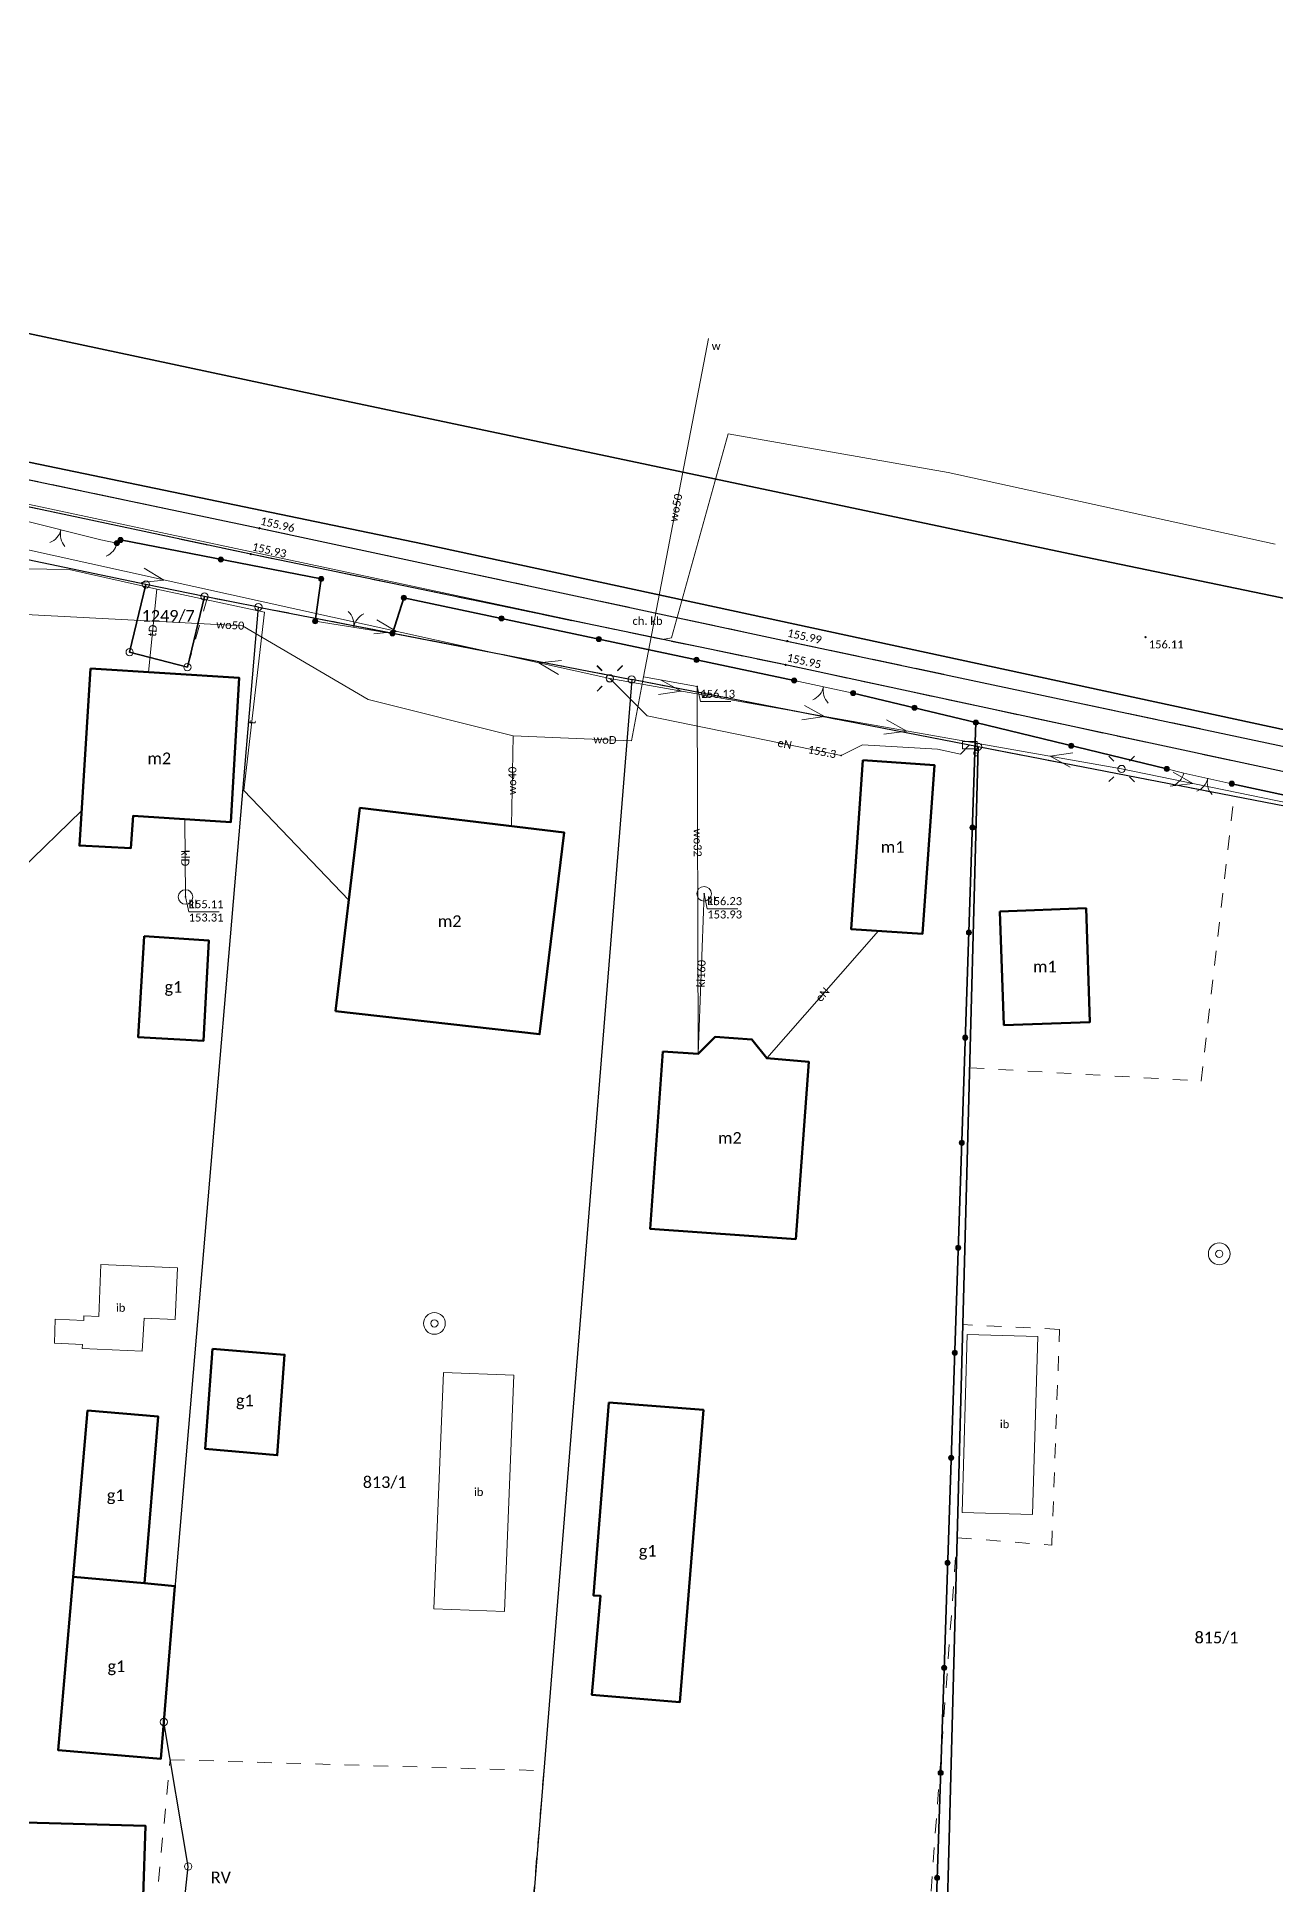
# Model space of a CAD drawing. Header units: metres. Extents: x 0 to 8431248, y 0 to 5724257.
# Drawn here: x 8430848.9 to 8430934, y 5724053.5 to 5724180.5 of the extents above; entities that cross this region are included whole.
import ezdxf

# ---------------------------------------------------------------- set-up
doc = ezdxf.new("R2010")
doc.units = ezdxf.units.M
for name, pattern in [('EGKK', [8, 3, -1, 3, -1]), ('EGUG', [4, 1, -1, 1, -1]), ('OTKC', [6, 2, -1, 2, -1]), ('OTKJ', [8, 3, -1, 3, -1])]:
    doc.linetypes.add(name, pattern=pattern)
for name, color, linetype, true_color in [('EGB_Budynek_powierzchnia-budynek naziemny EGBU', 7, 'Continuous', 0x000000), ('EGB_Budynek_powierzchnia_0_etykiety', 7, 'Continuous', 0x000000), ('EGB_DzialkaEwidencyjna_powierzchnia-działka ewidencyjna EGDE', 7, 'Continuous', 0x000000), ('EGB_DzialkaEwidencyjna_powierzchnia_0_etykiety', 7, 'Continuous', 0x000000), ('EGB_KonturKlasyfikacyjny_powierzchnia-kontur klasyfikacyjny EGKK', 7, 'Continuous', 0x24bc24), ('EGB_KonturKlasyfikacyjny_powierzchnia_2407460_etykiety', 7, 'Continuous', 0x24bc24), ('EGB_KonturUzytkuGruntowego_powierzchnia-kontur użytku gruntowego EGUG', 7, 'Continuous', 0x008000), ('EGB_PunktGraniczny_punkt-stabilizowany trwale EGPG_A', 7, 'Continuous', 0xffffff), ('GES_PrzewodElektroenergetyczny_linia-przewód elektroenergetyczny SUEP-n', 7, 'Continuous', 0xff0000), ('GES_PrzewodElektroenergetyczny_linia-przewód elektroenergetyczny SUEP-podziemny', 7, 'Continuous', 0xff0000), ('GES_PrzewodElektroenergetyczny_linia_16711680_etykiety', 7, 'Continuous', 0xff0000), ('GES_PrzewodKanalizacyjny_linia-przewód kanalizacyjny SUKP', 7, 'Continuous', 0x803300), ('GES_PrzewodKanalizacyjny_linia_8401664_etykiety', 7, 'Continuous', 0x803300), ('GES_PrzewodTelekomunikacyjny_linia-przewód telekomunikacyjny SUTP', 7, 'Continuous', 0xff9100), ('GES_PrzewodTelekomunikacyjny_linia_16748800_etykiety', 7, 'Continuous', 0xff9100), ('GES_PrzewodWodociagowy_linia-przewód wodociągowy SUWP', 7, 'Continuous', 0x0000ff), ('GES_PrzewodWodociagowy_linia_255_etykiety', 7, 'Continuous', 0x0000ff), ('GES_Rzedna_punkt-odnośnik', 7, 'Continuous', 0x000000), ('GES_Rzedna_punkt_16711680_etykiety', 7, 'Continuous', 0xff0000), ('GES_Rzedna_punkt_255_etykiety', 7, 'Continuous', 0x0000ff), ('GES_Rzedna_punkt_8401664_etykiety', 7, 'Continuous', 0x803300), ('GES_UrzadzeniaSiecElektroenergetyczna_punkt-latarnia SUEO', 7, 'Continuous', 0xff0000), ('GES_UrzadzeniaSiecElektroenergetyczna_punkt-szafa elektroenergetyczna lub kontener SUES', 7, 'Continuous', 0xffffff), ('GES_UrzadzeniaSiecElektroenergetyczna_punkt_16711680_etykiety', 7, 'Continuous', 0xff0000), ('GES_UrzadzeniaSiecKanalizacyjna_punkt-osadnik szambo SUKM', 7, 'Continuous', 0xffffff), ('GES_UrzadzeniaSiecKanalizacyjna_punkt_8401664_etykiety', 7, 'Continuous', 0x803300), ('GES_UrzadzeniaSiecWodociagowa_punkt-studnia zwykła SUWS', 7, 'Continuous', 0xffffff), ('GES_UrzadzeniaSiecWodociagowa_punkt-zasuwa lub zawór SUWW', 7, 'Continuous', 0x0000ff), ('GES_UrzadzeniaSiecWodociagowa_punkt_255_etykiety', 7, 'Continuous', 0x0000ff), ('OT_Budowle_powierzchnia-inna budowla OTDI', 7, 'Continuous', 0x000000), ('OT_Budowle_powierzchnia_0_etykiety', 7, 'Continuous', 0x000000), ('OT_Komunikacja_linia-krawężnik OTKK', 7, 'Continuous', 0x000000), ('OT_Komunikacja_powierzchnia-chodnik OTKC', 7, 'Continuous', 0x000000), ('OT_Komunikacja_powierzchnia-jezdnia OTKJ', 7, 'Continuous', 0x000000), ('OT_Komunikacja_powierzchnia-odnośnik', 7, 'Continuous', 0x000000), ('OT_Komunikacja_powierzchnia_0_etykiety', 7, 'Continuous', 0x000000), ('OT_Ogrodzenia_linia-brama OTOB', 7, 'Continuous', 0x0a0a09), ('OT_Ogrodzenia_linia-furtka OTOF', 7, 'Continuous', 0x0a0a09), ('OT_Ogrodzenia_linia-ogrodzenie trwałe OTOO', 7, 'Continuous', 0x0a0a09), ('OT_Rzedna_punkt-pikieta sztuczna OTRS', 7, 'Continuous', 0x000000), ('OT_Rzedna_punkt_0_etykiety', 7, 'Continuous', 0x000000)]:
    doc.layers.add(name, color=color, linetype=linetype, true_color=true_color)
doc.styles.add('Style-Calibri', font='calibri.ttf')

# ---------------------------------------------------------------- blocks, each defined once
blk = doc.blocks.new('EGBP04_2a0')
at = {"linetype": 'Continuous', "lineweight": 13}
blk.add_circle((0, 0), 0.5, dxfattribs=at)
blk = doc.blocks.new('egpg_a')
blk.add_blockref('EGBP04_2a0', (0, 0))
blk = doc.blocks.new('suep-n')
at = {"color": 1, "lineweight": 18}
for p in [(-3, 1), (-3, -1)]:
    blk.add_line(p, (0, 0), dxfattribs=at)
blk = doc.blocks.new('sues')
at = {"color": 1, "lineweight": 13, "true_color": 0xff0000}
blk.add_3dface([(-0.965192, -0.512362), (1.034808, -0.512362), (1.034808, 0.487638), (-0.965192, 0.487638)], dxfattribs=at)
blk = doc.blocks.new('SUSM010')
at = {"linetype": 'Continuous', "lineweight": 13, "flags": 128}
for points in [[(-1.06, 1.06), (-1.76, 1.76)], [(1.76, 1.76), (1.06, 1.06)], [(-1.74, -1.74), (-1.06, -1.06)], [(1.06, -1.06), (1.76, -1.76)]]:
    blk.add_lwpolyline(points, dxfattribs=at)
at = {"linetype": 'Continuous', "lineweight": 13}
blk.add_circle((0, 0), 0.5, dxfattribs=at)
blk = doc.blocks.new('sueo')
blk.add_blockref('SUSM010', (0, 0))
blk = doc.blocks.new('sukm')
at = {"color": 36, "lineweight": 13, "true_color": 0x803300}
blk.add_circle((0, 0), 1, dxfattribs=at)
blk = doc.blocks.new('suww')
at = {"true_color": 0x0000ff}
h = blk.add_hatch(color=5, dxfattribs=at)
edge = h.paths.add_edge_path()
edge.add_arc((0, 0), 0.4, 0, 360)
blk = doc.blocks.new('suws')
at = {"color": 5, "linetype": 'Continuous', "lineweight": 13, "true_color": 0x0000ff}
for radius in [1.5, 0.5]:
    blk.add_circle((0, 0), radius, dxfattribs=at)
blk = doc.blocks.new('otoo')
at = {"lineweight": 18, "transparency": 16777216}
h = blk.add_hatch(color=256, dxfattribs=at)
h.dxf.hatch_style = 1
h.paths.add_polyline_path([(0.35, 0, 1), (-0.35, 0, 1)])
at = {"lineweight": 18}
blk.add_circle((0, 0), 0.35, dxfattribs=at)
blk = doc.blocks.new('otob')
at = {"lineweight": 18}
for centre, start, end in [((-2.5, 0), 0, 55.2822), ((2.5, 0), 124.7178, 180)]:
    blk.add_arc(centre, 2.5, start, end, dxfattribs=at)
blk = doc.blocks.new('otof')
at = {"lineweight": 18}
blk.add_arc((2.5, 0), 2.5, 124.7178, 180, dxfattribs=at)
blk = doc.blocks.new('otrs')
at = {"linetype": 'Continuous', "lineweight": 13}
blk.add_hatch(color=256, dxfattribs=at).paths.add_polyline_path([(0, -0.09, 1), (0, 0.09, 1)])
blk.add_circle((0, 0), 0.0906, dxfattribs=at)

msp = doc.modelspace()

# ---------------------------------------------------------------- linework, layer by layer
at = {"layer": 'EGB_Budynek_powierzchnia-budynek naziemny EGBU', "lineweight": 50}
for points in [[(8430852.57, 5724137.05), (8430862.8, 5724136.41), (8430862.22, 5724126.5), (8430855.5, 5724126.92), (8430855.34, 5724124.7), (8430851.81, 5724124.88), (8430852.57, 5724137.05)], [(8430905.66, 5724130.75), (8430910.58, 5724130.42), (8430909.77, 5724118.82), (8430904.85, 5724119.15), (8430905.66, 5724130.75)], [(8430869.4, 5724113.51), (8430871.09, 5724127.47), (8430885.12, 5724125.79), (8430883.44, 5724111.91), (8430869.4, 5724113.51)], [(8430915.07, 5724120.36), (8430921.01, 5724120.58), (8430921.27, 5724112.75), (8430915.36, 5724112.55), (8430915.07, 5724120.36)], [(8430856.25, 5724118.65), (8430860.7, 5724118.37), (8430860.34, 5724111.47), (8430855.85, 5724111.71), (8430856.25, 5724118.65)], [(8430891.91, 5724110.74), (8430894.35, 5724110.58), (8430895.52, 5724111.74), (8430898.04, 5724111.56), (8430899.05, 5724110.26), (8430901.94, 5724110.03), (8430901.05, 5724097.83), (8430891.03, 5724098.55), (8430891.91, 5724110.74)], [(8430860.96, 5724090.3), (8430865.91, 5724089.88), (8430865.41, 5724082.98), (8430860.45, 5724083.42), (8430860.96, 5724090.3)], [(8430856.27, 5724074.18), (8430851.38, 5724074.62), (8430852.37, 5724086.05), (8430857.22, 5724085.65), (8430856.27, 5724074.18)], [(8430888.2, 5724086.61), (8430894.7, 5724086.09), (8430893.08, 5724066), (8430887.04, 5724066.5), (8430887.62, 5724073.32), (8430887.14, 5724073.34), (8430888.2, 5724086.61)], [(8430858.36, 5724073.97), (8430857.4, 5724062.1), (8430850.34, 5724062.71), (8430851.38, 5724074.62), (8430856.27, 5724074.18), (8430858.36, 5724073.97)], [(8430835.61, 5724058.07), (8430856.34, 5724057.51), (8430856.04, 5724047.79), (8430835.34, 5724048.41), (8430835.61, 5724058.07)]]:
    msp.add_lwpolyline(points, close=True, dxfattribs=at)
at = {"layer": 'EGB_DzialkaEwidencyjna_powierzchnia-działka ewidencyjna EGDE', "lineweight": 9}
for points in [[(8430857.61, 5724064.64), (8430864.11, 5724141.28), (8430860.41, 5724142), (8430859.23, 5724137.15), (8430855.26, 5724138.18), (8430856.38, 5724142.84), (8430837.61, 5724146.75), (8430828.68, 5723975.55), (8430850.18, 5723971.95), (8430855.97, 5724023.62), (8430859.28, 5724054.71), (8430857.61, 5724064.64)], [(8430859.23, 5724137.15), (8430860.41, 5724142), (8430856.38, 5724142.84), (8430855.26, 5724138.18), (8430859.23, 5724137.15)], [(8430857.61, 5724064.64), (8430864.11, 5724141.28), (8430889.77, 5724136.3), (8430880.48, 5724020.91), (8430855.97, 5724023.62), (8430859.28, 5724054.71), (8430857.61, 5724064.64)], [(8430897.49, 5723963.04), (8430901.86, 5724014.88), (8430911.12, 5724038.48), (8430913.58, 5724131.68), (8430889.77, 5724136.3), (8430880.48, 5724020.91), (8430876.1, 5723966.97), (8430897.49, 5723963.04)], [(8430911.12, 5724038.48), (8430901.86, 5724014.88), (8430944.44, 5724009.17), (8430951.16, 5724065.3), (8430958.07, 5724123.05), (8430913.58, 5724131.68), (8430911.12, 5724038.48)]]:
    msp.add_lwpolyline(points, close=True, dxfattribs=at)
at = {"layer": 'EGB_DzialkaEwidencyjna_powierzchnia-działka ewidencyjna EGDE'}
for points in [[(8430857.61, 5724064.64), (8430864.11, 5724141.28), (8430860.41, 5724142), (8430859.23, 5724137.15), (8430855.26, 5724138.18), (8430856.38, 5724142.84), (8430837.61, 5724146.75), (8430828.68, 5723975.55), (8430850.18, 5723971.95), (8430855.97, 5724023.62), (8430859.28, 5724054.71), (8430857.61, 5724064.64)], [(8430859.23, 5724137.15), (8430860.41, 5724142), (8430856.38, 5724142.84), (8430855.26, 5724138.18), (8430859.23, 5724137.15)], [(8430857.61, 5724064.64), (8430864.11, 5724141.28), (8430889.77, 5724136.3), (8430880.48, 5724020.91), (8430855.97, 5724023.62), (8430859.28, 5724054.71), (8430857.61, 5724064.64)], [(8430897.49, 5723963.04), (8430901.86, 5724014.88), (8430911.12, 5724038.48), (8430913.58, 5724131.68), (8430889.77, 5724136.3), (8430880.48, 5724020.91), (8430876.1, 5723966.97), (8430897.49, 5723963.04)], [(8430911.12, 5724038.48), (8430901.86, 5724014.88), (8430944.44, 5724009.17), (8430951.16, 5724065.3), (8430958.07, 5724123.05), (8430913.58, 5724131.68), (8430911.12, 5724038.48)]]:
    msp.add_lwpolyline(points, close=True, dxfattribs=at)
at = {"layer": 'EGB_KonturKlasyfikacyjny_powierzchnia-kontur klasyfikacyjny EGKK', "linetype": 'egkk', "lineweight": 9}
msp.add_lwpolyline([(8430700.71, 5723998.79), (8430709.42, 5724059.65), (8430710.3, 5724065.8), (8430719.75, 5724099.1), (8430735.81, 5724155.71), (8430739.74, 5724154.71), (8430749.2, 5724163.61), (8430752.37, 5724163.44), (8430765.32, 5724160.96), (8430789.07, 5724156.4), (8430817.14, 5724151.02), (8430837.61, 5724146.75), (8430856.38, 5724142.84), (8430855.26, 5724138.18), (8430859.23, 5724137.15), (8430860.41, 5724142), (8430864.11, 5724141.28), (8430889.77, 5724136.3), (8430913.58, 5724131.68), (8430931.17, 5724128.27), (8430958.07, 5724123.05)], dxfattribs=at)
at = {"layer": 'EGB_KonturUzytkuGruntowego_powierzchnia-kontur użytku gruntowego EGUG', "linetype": 'egug', "lineweight": 9}
for points in [[(8430909.76, 5724045.04), (8430912.14, 5724077.31), (8430918.65, 5724076.79), (8430919.18, 5724091.63), (8430912.53, 5724091.96), (8430913, 5724109.61), (8430928.91, 5724108.7), (8430931.17, 5724128.27), (8430913.58, 5724131.68), (8430889.77, 5724136.3), (8430864.11, 5724141.28), (8430860.61, 5724141.96), (8430859.23, 5724137.15), (8430855.26, 5724138.18), (8430856.38, 5724142.84), (8430837.61, 5724146.75), (8430816.95, 5724151.06), (8430789.07, 5724156.4), (8430765.32, 5724160.96), (8430752.37, 5724163.44), (8430752.37, 5724163.44), (8430745.38, 5724097.01), (8430739.78, 5724043.77)], [(8430909.76, 5724045.04), (8430912.14, 5724077.31), (8430918.65, 5724076.79), (8430919.18, 5724091.63), (8430912.53, 5724091.96), (8430913, 5724109.61), (8430928.91, 5724108.7), (8430931.17, 5724128.27), (8430958.07, 5724123.05)], [(8430856.68, 5724047.71), (8430858.04, 5724062.05), (8430883.73, 5724061.29), (8430882.5, 5724046.43)], [(8430856.68, 5724047.71), (8430858.04, 5724062.05), (8430883.73, 5724061.29), (8430882.5, 5724046.43)]]:
    msp.add_lwpolyline(points, dxfattribs=at)
at = {"layer": 'GES_PrzewodElektroenergetyczny_linia-przewód elektroenergetyczny SUEP-n', "lineweight": 9}
msp.add_lwpolyline([(8430792.62, 5724180.47), (8430805.72, 5724153.52), (8430842.97, 5724146.38), (8430888.26, 5724136.37), (8430923.45, 5724130.15), (8430958.07, 5724123.05), (8431005.67, 5724108.08), (8431046.98, 5724094.14)], dxfattribs=at)
at = {"layer": 'GES_PrzewodElektroenergetyczny_linia-przewód elektroenergetyczny SUEP-podziemny', "lineweight": 9}
for points in [[(8430913, 5724131.8), (8430912.38, 5724131.16), (8430910.8, 5724131.51), (8430905.64, 5724131.8), (8430904.17, 5724131.08), (8430890.83, 5724133.81), (8430888.26, 5724136.37)], [(8430899.05, 5724110.26), (8430906.73, 5724119.02)]]:
    msp.add_lwpolyline(points, dxfattribs=at)
at = {"layer": 'GES_PrzewodKanalizacyjny_linia-przewód kanalizacyjny SUKP', "lineweight": 9}
for points in [[(8430859.06, 5724126.7), (8430859.1, 5724121.35)], [(8430894.35, 5724110.58), (8430894.75, 5724121.57)]]:
    msp.add_lwpolyline(points, dxfattribs=at)
at = {"layer": 'GES_PrzewodTelekomunikacyjny_linia-przewód telekomunikacyjny SUTP', "lineweight": 9}
for points in [[(8430934.01, 5724145.6), (8430911.52, 5724150.53), (8430896.41, 5724153.18), (8430892.51, 5724139.17), (8430891.9, 5724139.04), (8430826.65, 5724152.96), (8430805.55, 5724156.82), (8430794.2, 5724159.22), (8430754.3, 5724165.28)], [(8430723.76, 5724102.13), (8430730.74, 5724126.66), (8430736.35, 5724148.24), (8430741.76, 5724150.04), (8430743.57, 5724152.25), (8430745.49, 5724161.63), (8430751.43, 5724163.28), (8430758.85, 5724163), (8430762.78, 5724162.35), (8430770.08, 5724161.35), (8430776.26, 5724158.86), (8430779.53, 5724157.33), (8430787.59, 5724153.96), (8430818.23, 5724145.55), (8430824.77, 5724144.79), (8430841.9, 5724143.99), (8430851.11, 5724143.87), (8430857.14, 5724142.52)], [(8430857.14, 5724142.52), (8430856.55, 5724136.8)], [(8430857.14, 5724142.52), (8430864.53, 5724140.93), (8430863.1, 5724128.67), (8430870.32, 5724121.13)]]:
    msp.add_lwpolyline(points, dxfattribs=at)
at = {"layer": 'GES_PrzewodWodociagowy_linia-przewód wodociągowy SUWP', "lineweight": 9}
for points in [[(8430890.58, 5724136.49), (8430895.05, 5724159.73)], [(8430841.08, 5724141.13), (8430863.02, 5724140), (8430871.65, 5724134.92), (8430881.62, 5724132.43)], [(8430881.62, 5724132.43), (8430889.75, 5724132.08), (8430890.58, 5724136.49)], [(8430894.35, 5724110.58), (8430894.27, 5724135.82), (8430890.58, 5724136.49)], [(8430881.62, 5724132.43), (8430881.5, 5724126.25)], [(8430851.96, 5724127.28), (8430847.75, 5724123.19), (8430840.63, 5724123.32), (8430840.52, 5724126.44)]]:
    msp.add_lwpolyline(points, dxfattribs=at)
at = {"layer": 'GES_Rzedna_punkt-odnośnik', "lineweight": 9}
for points in [[(8430894.27, 5724135.82), (8430894.49, 5724134.79), (8430896.59, 5724134.79)], [(8430859.1, 5724121.35), (8430859.32, 5724120.33), (8430861.42, 5724120.33)], [(8430894.75, 5724121.57), (8430894.97, 5724120.54), (8430897.07, 5724120.54)]]:
    msp.add_lwpolyline(points, dxfattribs=at)
at = {"layer": 'GES_Rzedna_punkt-odnośnik'}
for p in [(8430894.27, 5724135.82), (8430904.17, 5724131.08), (8430859.1, 5724121.35), (8430894.75, 5724121.57)]:
    msp.add_point(p, dxfattribs=at)
at = {"layer": 'OT_Budowle_powierzchnia-inna budowla OTDI', "lineweight": 9}
for points in [[(8430858.54, 5724095.86), (8430858.4, 5724092.3), (8430856.25, 5724092.4), (8430856.13, 5724090.14), (8430852, 5724090.31), (8430852.01, 5724090.58), (8430850.1, 5724090.68), (8430850.15, 5724092.32), (8430852.1, 5724092.24), (8430852.1, 5724092.57), (8430853.14, 5724092.52), (8430853.28, 5724096.08), (8430858.54, 5724095.86)], [(8430912.84, 5724091.27), (8430917.68, 5724091.13), (8430917.32, 5724078.91), (8430912.49, 5724079.04), (8430912.84, 5724091.27)], [(8430876.18, 5724072.43), (8430881.03, 5724072.24), (8430881.67, 5724088.47), (8430876.83, 5724088.67), (8430876.18, 5724072.43)]]:
    msp.add_lwpolyline(points, close=True, dxfattribs=at)
at = {"layer": 'OT_Komunikacja_linia-krawężnik OTKK', "lineweight": 25}
for points in [[(8430980.6, 5724132.33), (8430920.32, 5724144.84), (8430868.11, 5724155.88), (8430819.98, 5724166.1), (8430780.65, 5724174.28)], [(8430754.53, 5724170.72), (8430781.85, 5724165), (8430809.21, 5724159.35), (8430875.38, 5724145.62), (8430952.49, 5724128.99), (8431002.17, 5724118.3), (8431007.31, 5724117.12), (8431013.08, 5724115.62), (8431018.11, 5724113.91), (8431022.17, 5724112.52), (8431029.44, 5724109.95), (8431033.89, 5724108.14), (8431039.15, 5724105.76), (8431045.33, 5724102.74), (8431048.46, 5724101.07), (8431050.95, 5724099.6), (8431054.07, 5724097.68), (8431057.98, 5724094.98), (8431061.94, 5724091.93), (8431064.43, 5724089.9), (8431066.19, 5724088.32), (8431067.98, 5724086.56), (8431079.69, 5724074.46)]]:
    msp.add_lwpolyline(points, dxfattribs=at)
at = {"layer": 'OT_Komunikacja_powierzchnia-chodnik OTKC', "linetype": 'otkc', "lineweight": 9}
msp.add_lwpolyline([(8430951.49, 5724126.33), (8430900.35, 5724137.3), (8430863.58, 5724144.92), (8430808.46, 5724156.62), (8430781.19, 5724162.42), (8430760.7, 5724166.64), (8430753.13, 5724168.3), (8430751.79, 5724168.47), (8430749.83, 5724167.94), (8430747.28, 5724166.71), (8430746.53, 5724168.19), (8430746.53, 5724168.19), (8430749.42, 5724169.7), (8430751.44, 5724170.27), (8430753.62, 5724170.66), (8430761.18, 5724168.34), (8430781.53, 5724164), (8430808.82, 5724158.33), (8430864.18, 5724146.7), (8430900.47, 5724138.94), (8430951.8, 5724128.05)], dxfattribs=at)
at = {"layer": 'OT_Komunikacja_powierzchnia-jezdnia OTKJ', "linetype": 'otkj', "lineweight": 9}
for points in [[(8430780.65, 5724174.28), (8430819.98, 5724166.1), (8430868.11, 5724155.88), (8430920.32, 5724144.84), (8430980.6, 5724132.33)], [(8430952.49, 5724128.99), (8430875.38, 5724145.62), (8430809.21, 5724159.35), (8430781.85, 5724165)]]:
    msp.add_lwpolyline(points, dxfattribs=at)
at = {"layer": 'OT_Komunikacja_powierzchnia-odnośnik'}
for points in [[(8430780.65, 5724174.28), (8430819.98, 5724166.1), (8430868.11, 5724155.88), (8430920.32, 5724144.84), (8430980.6, 5724132.33)], [(8430951.49, 5724126.33), (8430900.35, 5724137.3), (8430863.58, 5724144.92), (8430808.46, 5724156.62), (8430781.19, 5724162.42), (8430760.7, 5724166.64), (8430753.13, 5724168.3), (8430751.79, 5724168.47), (8430749.83, 5724167.94), (8430747.28, 5724166.71), (8430746.53, 5724168.19), (8430746.53, 5724168.19), (8430749.42, 5724169.7), (8430751.44, 5724170.27), (8430753.62, 5724170.66), (8430761.18, 5724168.34), (8430781.53, 5724164), (8430808.82, 5724158.33), (8430864.18, 5724146.7), (8430900.47, 5724138.94), (8430951.8, 5724128.05)], [(8430952.49, 5724128.99), (8430875.38, 5724145.62), (8430809.21, 5724159.35), (8430781.85, 5724165)]]:
    msp.add_lwpolyline(points, dxfattribs=at)
at = {"layer": 'OT_Ogrodzenia_linia-brama OTOB', "lineweight": 9}
for points in [[(8430847.8, 5724147.27), (8430853.29, 5724145.9)], [(8430873.32, 5724139.47), (8430868.01, 5724140.3)], [(8430900.94, 5724136.23), (8430904.99, 5724135.37)], [(8430927.72, 5724129.87), (8430931.02, 5724129.14)]]:
    msp.add_lwpolyline(points, dxfattribs=at)
at = {"layer": 'OT_Ogrodzenia_linia-furtka OTOF', "lineweight": 9}
for points in [[(8430853.29, 5724145.9), (8430854.38, 5724145.67)], [(8430926.55, 5724130.15), (8430927.72, 5724129.87)]]:
    msp.add_lwpolyline(points, dxfattribs=at)
at = {"layer": 'OT_Ogrodzenia_linia-ogrodzenie trwałe OTOO', "lineweight": 35}
for points in [[(8430868.01, 5724140.3), (8430868.43, 5724143.21), (8430854.63, 5724145.89), (8430854.38, 5724145.67)], [(8430900.94, 5724136.23), (8430874.11, 5724141.92), (8430873.32, 5724139.47)], [(8430913.43, 5724133.34), (8430904.99, 5724135.37)], [(8430926.55, 5724130.15), (8430913.43, 5724133.34), (8430910.28, 5724039.48), (8430903.4, 5724024.89), (8430896.8, 5723964.88), (8430850.36, 5723973.5)], [(8430990.38, 5724116.36), (8430931.02, 5724129.14)]]:
    msp.add_lwpolyline(points, dxfattribs=at)

# ---------------------------------------------------------------- block references
at = {"layer": 'EGB_PunktGraniczny_punkt-stabilizowany trwale EGPG_A', "xscale": 0.5, "yscale": 0.5, "rotation": 360}
for p in [(8430856.38, 5724142.84), (8430860.41, 5724142), (8430864.11, 5724141.28), (8430855.26, 5724138.18), (8430859.23, 5724137.15), (8430889.77, 5724136.3), (8430913.58, 5724131.68), (8430857.61, 5724064.64), (8430859.28, 5724054.71)]:
    msp.add_blockref('EGPG_A', p, dxfattribs=at)
at = {"layer": 'GES_PrzewodElektroenergetyczny_linia-przewód elektroenergetyczny SUEP-n', "xscale": 0.5, "yscale": 0.5}
for p, rotation in [((8430857.62, 5724143.14), 347.5368446536571), ((8430857.62, 5724143.14), 347.5368446536571), ((8430857.62, 5724143.14), 347.5368446536571), ((8430857.62, 5724143.14), 347.5368446536571), ((8430857.62, 5724143.14), 347.5368446536571), ((8430857.62, 5724143.14), 347.5368446536571), ((8430857.62, 5724143.14), 347.5368446536571), ((8430857.62, 5724143.14), 347.5368446536571), ((8430857.62, 5724143.14), 347.5368446536571), ((8430857.62, 5724143.14), 347.5368446536571), ((8430857.62, 5724143.14), 347.5368446536571), ((8430857.62, 5724143.14), 347.5368446536571), ((8430857.62, 5724143.14), 347.5368446536571), ((8430857.62, 5724143.14), 347.5368446536571), ((8430873.61, 5724139.61), 348.14662210670207), ((8430873.61, 5724139.61), 348.14662210670207), ((8430873.61, 5724139.61), 348.14662210670207), ((8430873.61, 5724139.61), 348.14662210670207), ((8430873.61, 5724139.61), 348.14662210670207), ((8430873.61, 5724139.61), 348.14662210670207), ((8430873.61, 5724139.61), 348.14662210670207), ((8430873.61, 5724139.61), 348.14662210670207), ((8430873.61, 5724139.61), 348.14662210670207), ((8430873.61, 5724139.61), 348.14662210670207), ((8430873.61, 5724139.61), 348.14662210670207), ((8430873.61, 5724139.61), 348.14662210670207), ((8430873.61, 5724139.61), 348.14662210670207), ((8430873.61, 5724139.61), 348.14662210670207), ((8430883.38, 5724137.45), 527.5368446510089), ((8430883.38, 5724137.45), 527.5368446510089), ((8430883.38, 5724137.45), 527.5368446510089), ((8430883.38, 5724137.45), 527.5368446510089), ((8430883.38, 5724137.45), 527.5368446510089), ((8430883.38, 5724137.45), 527.5368446510089), ((8430883.38, 5724137.45), 527.5368446510089), ((8430883.38, 5724137.45), 527.5368446510089), ((8430883.38, 5724137.45), 527.5368446510089), ((8430883.38, 5724137.45), 527.5368446510089), ((8430883.38, 5724137.45), 527.5368446510089), ((8430883.38, 5724137.45), 527.5368446510089), ((8430883.38, 5724137.45), 527.5368446510089), ((8430883.38, 5724137.45), 527.5368446510089), ((8430893.18, 5724135.5), 349.9762308662698), ((8430893.18, 5724135.5), 349.9762308662698), ((8430893.18, 5724135.5), 349.9762308662698), ((8430893.18, 5724135.5), 349.9762308662698), ((8430893.18, 5724135.5), 349.9762308662698), ((8430893.18, 5724135.5), 349.9762308662698), ((8430893.18, 5724135.5), 349.9762308662698), ((8430893.18, 5724135.5), 349.9762308662698), ((8430893.18, 5724135.5), 349.9762308662698), ((8430893.18, 5724135.5), 349.9762308662698), ((8430893.18, 5724135.5), 349.9762308662698), ((8430893.18, 5724135.5), 349.9762308662698), ((8430893.18, 5724135.5), 349.9762308662698), ((8430893.18, 5724135.5), 349.9762308662698), ((8430903.03, 5724133.76), 349.9762308650757), ((8430903.03, 5724133.76), 349.9762308650757), ((8430903.03, 5724133.76), 349.9762308650757), ((8430903.03, 5724133.76), 349.9762308650757), ((8430903.03, 5724133.76), 349.9762308650757), ((8430903.03, 5724133.76), 349.9762308650757), ((8430903.03, 5724133.76), 349.9762308650757), ((8430903.03, 5724133.76), 349.9762308650757), ((8430903.03, 5724133.76), 349.9762308650757), ((8430903.03, 5724133.76), 349.9762308650757), ((8430903.03, 5724133.76), 349.9762308650757), ((8430903.03, 5724133.76), 349.9762308650757), ((8430903.03, 5724133.76), 349.9762308650757), ((8430903.03, 5724133.76), 349.9762308650757), ((8430908.68, 5724132.76), 349.5847584124118), ((8430908.68, 5724132.76), 349.5847584124118), ((8430908.68, 5724132.76), 349.5847584124118), ((8430908.68, 5724132.76), 349.5847584124118), ((8430908.68, 5724132.76), 349.5847584124118), ((8430908.68, 5724132.76), 349.5847584124118), ((8430908.68, 5724132.76), 349.5847584124118), ((8430908.68, 5724132.76), 349.5847584124118), ((8430908.68, 5724132.76), 349.5847584124118), ((8430908.68, 5724132.76), 349.5847584124118), ((8430908.68, 5724132.76), 349.5847584124118), ((8430908.68, 5724132.76), 349.5847584124118), ((8430908.68, 5724132.76), 349.5847584124118), ((8430908.68, 5724132.76), 349.5847584124118), ((8430918.53, 5724131.02), 529.9762308662698), ((8430918.53, 5724131.02), 529.9762308662698), ((8430918.53, 5724131.02), 529.9762308662698), ((8430918.53, 5724131.02), 529.9762308662698), ((8430918.53, 5724131.02), 529.9762308662698), ((8430918.53, 5724131.02), 529.9762308662698), ((8430918.53, 5724131.02), 529.9762308662698), ((8430918.53, 5724131.02), 529.9762308662698), ((8430918.53, 5724131.02), 529.9762308662698), ((8430918.53, 5724131.02), 529.9762308662698), ((8430918.53, 5724131.02), 529.9762308662698), ((8430918.53, 5724131.02), 529.9762308662698), ((8430918.53, 5724131.02), 529.9762308662698), ((8430918.53, 5724131.02), 529.9762308662698), ((8430928.35, 5724129.15), 348.41026793845396), ((8430928.35, 5724129.15), 348.41026793845396), ((8430928.35, 5724129.15), 348.41026793845396), ((8430928.35, 5724129.15), 348.41026793845396), ((8430928.35, 5724129.15), 348.41026793845396), ((8430928.35, 5724129.15), 348.41026793845396), ((8430928.35, 5724129.15), 348.41026793845396), ((8430928.35, 5724129.15), 348.41026793845396), ((8430928.35, 5724129.15), 348.41026793845396), ((8430928.35, 5724129.15), 348.41026793845396), ((8430928.35, 5724129.15), 348.41026793845396), ((8430928.35, 5724129.15), 348.41026793845396), ((8430928.35, 5724129.15), 348.41026793845396), ((8430928.35, 5724129.15), 348.41026793845396)]:
    msp.add_blockref('SUEP-n', p, dxfattribs=dict(at, rotation=rotation))
at = {"layer": 'GES_UrzadzeniaSiecElektroenergetyczna_punkt-latarnia SUEO', "xscale": 0.5, "yscale": 0.5, "rotation": 360}
for p in [(8430888.26, 5724136.37), (8430888.27, 5724136.38), (8430923.45, 5724130.15)]:
    msp.add_blockref('SUEO', p, dxfattribs=at)
at = {"layer": 'GES_UrzadzeniaSiecElektroenergetyczna_punkt-szafa elektroenergetyczna lub kontener SUES', "xscale": 0.5, "yscale": 0.5}
msp.add_blockref('SUES', (8430913, 5724131.8), dxfattribs=at)
at = {"layer": 'GES_UrzadzeniaSiecKanalizacyjna_punkt-osadnik szambo SUKM', "xscale": 0.5, "yscale": 0.5, "rotation": 360}
for p in [(8430859.1, 5724121.35), (8430894.75, 5724121.57)]:
    msp.add_blockref('SUKM', p, dxfattribs=at)
at = {"layer": 'GES_UrzadzeniaSiecWodociagowa_punkt-studnia zwykła SUWS', "xscale": 0.5, "yscale": 0.5, "rotation": 360}
for p in [(8430930.16, 5724096.82), (8430876.21, 5724092.04)]:
    msp.add_blockref('SUWS', p, dxfattribs=at)
at = {"layer": 'GES_UrzadzeniaSiecWodociagowa_punkt-zasuwa lub zawór SUWW', "xscale": 0.5, "yscale": 0.5, "rotation": 360}
for p in [(8430895.05, 5724159.73), (8430894.27, 5724135.82)]:
    msp.add_blockref('SUWW', p, dxfattribs=at)
at = {"layer": 'OT_Ogrodzenia_linia-brama OTOB', "lineweight": 9, "xscale": 0.5, "yscale": 0.5}
for p, rotation in [((8430850.54, 5724146.58), 525.9883153770859), ((8430870.66, 5724139.88), 711.1160493128472), ((8430902.96, 5724135.8), 528.0115608779579), ((8430929.37, 5724129.51), 527.526355079559)]:
    msp.add_blockref('OTOB', p, dxfattribs=dict(at, rotation=rotation))
at = {"layer": 'OT_Ogrodzenia_linia-furtka OTOF', "lineweight": 9, "xscale": 0.5, "yscale": 0.5}
for p, rotation in [((8430854.38, 5724145.67), 528.0848529244352), ((8430927.72, 5724129.87), 526.5413153784807)]:
    msp.add_blockref('OTOF', p, dxfattribs=dict(at, rotation=rotation))
at = {"layer": 'OT_Ogrodzenia_linia-ogrodzenie trwałe OTOO', "lineweight": 35, "xscale": 0.5, "yscale": 0.5}
for p, rotation in [((8430854.38, 5724145.67), 621.787219812566), ((8430854.63, 5724145.89), 581.3477771860123), ((8430861.53, 5724144.55), 529.0097951214265), ((8430868.43, 5724143.21), 529.0097951185319), ((8430874.11, 5724141.92), 612.1281365524852), ((8430880.82, 5724140.5), 528.0263446260826), ((8430868.01, 5724140.3), 441.787219812566), ((8430868.01, 5724140.3), 441.787219812566), ((8430873.32, 5724139.47), 708.0263446260826), ((8430887.52, 5724139.08), 528.0263446184697), ((8430894.23, 5724137.65), 528.0263446216987), ((8430900.94, 5724136.23), 528.0263446260826), ((8430900.94, 5724136.23), 528.0263446260826), ((8430904.99, 5724135.37), 706.4760270123992), ((8430909.21, 5724134.36), 526.4760270301025), ((8430913.43, 5724133.34), 526.4760270123992), ((8430913.43, 5724133.34), 526.4760270123992), ((8430913.43, 5724133.34), 628.0778394225885), ((8430919.99, 5724131.75), 526.3342647643517), ((8430926.55, 5724130.15), 526.3342647643517), ((8430926.55, 5724130.15), 526.3342647643517), ((8430931.02, 5724129.14), 707.849883425389), ((8430913.19, 5724126.12), 628.0778394225885), ((8430912.95, 5724118.9), 628.077839437601), ((8430912.7, 5724111.68), 628.0778394225885), ((8430912.46, 5724104.46), 628.0778394225885), ((8430912.22, 5724097.24), 628.0778394225885), ((8430911.98, 5724090.02), 628.077839437601), ((8430911.73, 5724082.8), 628.0778394225885), ((8430911.49, 5724075.58), 628.0778394225885), ((8430911.25, 5724068.36), 628.0778394225885), ((8430911.01, 5724061.14), 628.077839437601), ((8430910.76, 5724053.92), 628.0778394225885)]:
    msp.add_blockref('OTOO', p, dxfattribs=dict(at, rotation=rotation))
at = {"layer": 'OT_Rzedna_punkt-pikieta sztuczna OTRS', "xscale": 0.5, "yscale": 0.5, "rotation": 360}
for p in [(8430864.18, 5724146.7), (8430863.58, 5724144.92), (8430900.47, 5724138.94), (8430925.1, 5724139.21), (8430900.35, 5724137.3)]:
    msp.add_blockref('OTRS', p, dxfattribs=at)

# ---------------------------------------------------------------- texts
at = {"layer": 'EGB_Budynek_powierzchnia_0_etykiety', "char_height": 0.8, "attachment_point": 5, "style": 'Style-Calibri'}
for s, insert in [('m2', (8430857.3, 5724130.88)), ('m1', (8430907.71, 5724124.79)), ('m2', (8430877.26, 5724119.69)), ('m1', (8430918.17, 5724116.57)), ('g1', (8430858.27, 5724115.06)), ('m2', (8430896.52, 5724104.79)), ('g1', (8430863.18, 5724086.64)), ('g1', (8430854.3, 5724080.12)), ('g1', (8430890.87, 5724076.3)), ('g1', (8430854.35, 5724068.36))]:
    msp.add_mtext(s, dxfattribs=dict(at, insert=insert))
at = {"layer": 'EGB_DzialkaEwidencyjna_powierzchnia_0_etykiety', "char_height": 0.8, "attachment_point": 5, "style": 'Style-Calibri'}
for s, insert in [('1249/7', (8430857.91, 5724140.65)), ('813/1', (8430872.79, 5724081.1)), ('815/1', (8430929.97, 5724070.42))]:
    msp.add_mtext(s, dxfattribs=dict(at, insert=insert))
at = {"layer": 'EGB_KonturKlasyfikacyjny_powierzchnia_2407460_etykiety', "insert": (8430861.53, 5724053.96), "char_height": 0.8, "attachment_point": 5, "style": 'Style-Calibri'}
msp.add_mtext('RV', dxfattribs=at)
at = {"layer": 'GES_PrzewodElektroenergetyczny_linia_16711680_etykiety', "char_height": 0.55, "attachment_point": 5, "style": 'Style-Calibri'}
for insert, rotation in [((8430900.29, 5724131.87), 348.4), ((8430902.89, 5724114.64), 48.8)]:
    msp.add_mtext('eN', dxfattribs=dict(at, insert=insert, rotation=rotation))
at = {"layer": 'GES_PrzewodKanalizacyjny_linia_8401664_etykiety', "char_height": 0.55, "attachment_point": 5, "style": 'Style-Calibri'}
for s, insert, rotation in [('klD', (8430859.08, 5724124.02), 270.4), ('kl160', (8430894.55, 5724116.08), 87.9)]:
    msp.add_mtext(s, dxfattribs=dict(at, insert=insert, rotation=rotation))
at = {"layer": 'GES_PrzewodTelekomunikacyjny_linia_16748800_etykiety', "char_height": 0.55, "attachment_point": 5, "style": 'Style-Calibri'}
for s, insert, rotation in [('tD', (8430856.84, 5724139.66), 84.1), ('t', (8430863.65, 5724133.37), 83.4)]:
    msp.add_mtext(s, dxfattribs=dict(at, insert=insert, rotation=rotation))
at = {"layer": 'GES_PrzewodWodociagowy_linia_255_etykiety', "char_height": 0.55, "attachment_point": 5, "style": 'Style-Calibri'}
for s, insert, rotation in [('wo50', (8430892.81, 5724148.11), 79.1), ('wo50', (8430862.18, 5724140.04), 357.1), ('woD', (8430887.93, 5724132.16), 357.5), ('wo40', (8430881.56, 5724129.34), 88.9), ('wo32', (8430894.3, 5724125.08), 270.2)]:
    msp.add_mtext(s, dxfattribs=dict(at, insert=insert, rotation=rotation))
at = {"layer": 'GES_Rzedna_punkt_16711680_etykiety', "insert": (8430901.9, 5724131.51), "char_height": 0.55, "attachment_point": 4, "rotation": 349.2, "style": 'Style-Calibri'}
msp.add_mtext('155.3', dxfattribs=at)
at = {"layer": 'GES_Rzedna_punkt_255_etykiety', "insert": (8430894.49, 5724135.59), "char_height": 0.55, "attachment_point": 1, "style": 'Style-Calibri'}
msp.add_mtext('156.13', dxfattribs=at)
at = {"layer": 'GES_Rzedna_punkt_8401664_etykiety', "char_height": 0.55, "attachment_point": 1, "style": 'Style-Calibri'}
for s, insert in [('155.11\\P153.31', (8430859.32, 5724121.13)), ('156.23\\P153.93', (8430894.97, 5724121.34))]:
    msp.add_mtext(s, dxfattribs=dict(at, insert=insert))
at = {"layer": 'GES_UrzadzeniaSiecElektroenergetyczna_punkt_16711680_etykiety', "insert": (8430913.22, 5724131.58), "char_height": 0.55, "attachment_point": 1, "style": 'Style-Calibri'}
msp.add_mtext('e', dxfattribs=at)
at = {"layer": 'GES_UrzadzeniaSiecKanalizacyjna_punkt_8401664_etykiety', "char_height": 0.55, "attachment_point": 1, "style": 'Style-Calibri'}
for insert in [(8430859.32, 5724121.13), (8430894.97, 5724121.34)]:
    msp.add_mtext('kl', dxfattribs=dict(at, insert=insert))
at = {"layer": 'GES_UrzadzeniaSiecWodociagowa_punkt_255_etykiety', "char_height": 0.55, "attachment_point": 1, "style": 'Style-Calibri'}
for insert in [(8430895.27, 5724159.5), (8430894.49, 5724135.59)]:
    msp.add_mtext('w', dxfattribs=dict(at, insert=insert))
at = {"layer": 'OT_Budowle_powierzchnia_0_etykiety', "char_height": 0.55, "attachment_point": 4, "style": 'Style-Calibri'}
for insert in [(8430854.32, 5724093.11), (8430915.08, 5724085.11), (8430878.93, 5724080.45)]:
    msp.add_mtext('ib', dxfattribs=dict(at, insert=insert))
at = {"layer": 'OT_Komunikacja_powierzchnia_0_etykiety', "insert": (8430889.83, 5724140.33), "char_height": 0.55, "attachment_point": 4, "style": 'Style-Calibri'}
msp.add_mtext('ch. kb', dxfattribs=at)
at = {"layer": 'OT_Rzedna_punkt_0_etykiety', "char_height": 0.55, "attachment_point": 1, "style": 'Style-Calibri'}
for s, insert, rotation in [('155.96', (8430864.33, 5724147.49), 347), ('155.93', (8430863.76, 5724145.72), 347.4), ('155.99', (8430900.55, 5724139.79), 347.5), ('155.95', (8430900.52, 5724138.1), 347.5)]:
    msp.add_mtext(s, dxfattribs=dict(at, insert=insert, rotation=rotation))
at = {"layer": 'OT_Rzedna_punkt_0_etykiety', "insert": (8430925.32, 5724138.99), "char_height": 0.55, "attachment_point": 1, "style": 'Style-Calibri'}
msp.add_mtext('156.11', dxfattribs=at)

doc.saveas('drawing.dxf')
